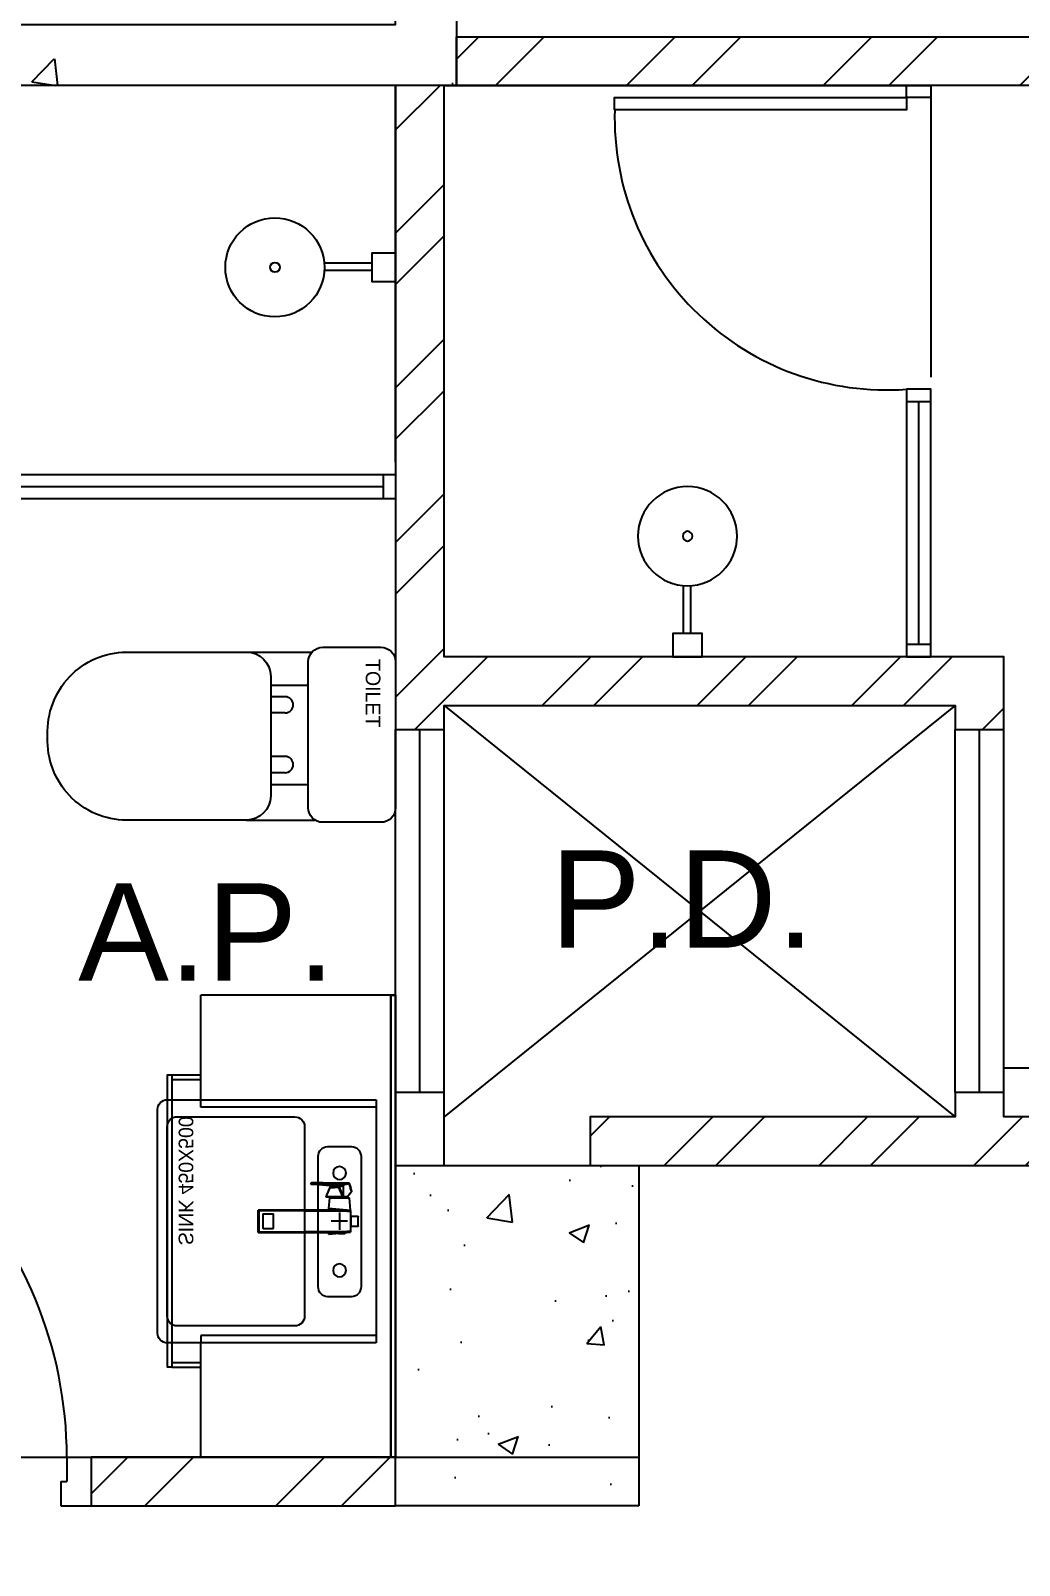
# Model space of a CAD drawing. Header units: millimetres. Extents: x 1500 to 71987, y 7230 to 49618.
# Drawn here: x 13950 to 15982, y 28478 to 31634 of the extents above; entities that cross this region are included whole.
import ezdxf
from ezdxf.enums import TextEntityAlignment as Align

# ---------------------------------------------------------------- set-up
doc = ezdxf.new("R2010")
doc.units = ezdxf.units.MM
doc.header["$MEASUREMENT"] = 0
doc.linetypes.add('CENTERX2', pattern=[101.60000000000001, 63.5, -12.7, 12.7, -12.7])
doc.layers.get('0').update_dxf_attribs({"color": 8})
doc.layers.get('Defpoints').update_dxf_attribs({"color": 8})
doc.layers.add('00-NONPLOT', color=8, linetype='Continuous', plot=False)
doc.layers.add('LP-Nonplot', color=8, linetype='Continuous', plot=False)
for name, color, linetype in [('Default', 8, 'Continuous'), ('Door', 8, 'Continuous'), ('GBP A.P.', 8, 'Continuous'), ('GBP Dim', 8, 'Continuous'), ('grid', 8, 'CENTERX2'), ('hatch', 8, 'Continuous'), ('LP-Sanitary', 8, 'Continuous'), ('LP-Sanitary2', 8, 'Continuous'), ('LP-WC', 8, 'Continuous'), ('PD', 8, 'Continuous'), ('PD DOOR', 8, 'Continuous'), ('TEXT', 8, 'Continuous'), ('TEXT Ref', 8, 'Continuous'), ('WALL-NEW', 8, 'Continuous'), ('WALL-STRUCTURE', 8, 'Continuous'), ('zzz-room mix', 8, 'Continuous')]:
    doc.layers.add(name, color=color, linetype=linetype)
doc.layers.add('LP-Furn built-in', color=8, linetype='Continuous', lineweight=0)
doc.styles.add('BH', font='arial.ttf')
doc.dimstyles.new('200 GBP', dxfattribs={"dimscale": 1.5, "dimtxt": 150, "dimasz": 50, "dimexe": 100, "dimexo": 50, "dimgap": 50, "dimtad": 1, "dimdec": 0, "dimzin": 0, "dimdsep": 46, "dimtxsty": 'BH', "dimblk": 'ARCHTICK', "dimcen": 0.09, "dimdle": 100, "dimclrd": 9, "dimclre": 9, "dimclrt": 1, "dimadec": 0, "dimazin": 0, "dimtfac": 1, "dimtdec": 0, "dimtix": 1, "dimtmove": 2, "dimatfit": 3, "dimldrblk": 'ARCHTICK', "dimfxl": 300, "dimfxlon": 1, "dimtolj": 1, "dimtzin": 0, "dimarcsym": 0})

# ---------------------------------------------------------------- blocks, each defined once
blk = doc.blocks.new('SEANNOT_GROUP2')
at = {"layer": 'Default'}
blk.add_line((81.54178444306925, 351.0606974152037), (81.54178444306925, 317.8798815380778), dxfattribs=at)
blk = doc.blocks.new('SEANNOT_GROUP3')
at = {"layer": 'Default'}
blk.add_line((99.78267301609527, 335.1652163109532), (63.7931241364094, 335.1652163109532), dxfattribs=at)
blk = doc.blocks.new('ghtfdgd')
at = {"layer": 'LP-Sanitary'}
for p, q in [((79214.193685015, -115039.6421200972), (79218.15103902515, -114994.6421237406)), ((79215.65103901578, -115019.142123741), (79215.65103901578, -115005.642123741)), ((79215.65103901578, -115005.642123741), (79217.18368574431, -115005.642123741)), ((79220.23356062759, -114994.642123741), (79217.06971379349, -115027.9272680568)), ((79220.23356062759, -114994.642123741), (79218.15103902515, -114994.6421237406)), ((79218.94005666478, -115183.423242842), (79220.23356062759, -114994.642123741)), ((79261.06851741215, -114994.642123827), (79220.23356062759, -114994.642123741)), ((79230.65103901578, -114993.642123741), (79230.65103901578, -114979.6423411989)), ((79231.15103901578, -114979.1423411989), (79250.15103901578, -114979.1423411989)), ((79250.15103901578, -114994.142123741), (79231.15103901578, -114994.142123741)), ((79238.92603901579, -114994.142123741), (79238.92603901579, -114994.6421237804)), ((79242.37603901578, -114994.6421237876), (79242.37603901578, -114994.142123741)), ((79250.65103901578, -114979.6423411989), (79250.65103901578, -114993.642123741)), ((79263.15104015438, -114994.6421237406), (79261.06851741215, -114994.642123827)), ((79261.06851741215, -114994.642123827), (79262.36202136679, -115183.423242842)), ((79264.23236423807, -115027.9272680567), (79261.06851741215, -114994.642123827)), ((79263.15104015438, -114994.6421237406), (79288.65113014657, -114996.5561320602)), ((79263.15104015438, -114994.6421237406), (79267.10839351644, -115039.6421231757)), ((79288.65113014657, -115037.7283909276), (79288.65113014657, -114996.5561320602)), ((79290.73463987475, -115009.4185693344), (79290.73463987475, -115000.873548692)), ((79317.33919941739, -115002.8575545233), (79318.88788201878, -114997.4571026274)), ((79319.38944805098, -115044.7196740271), (79317.33919941739, -115002.8575545233)), ((79318.6525222186, -114997.3513810038), (79318.88788201878, -114997.4571026274)), ((79319.34920235813, -114997.622419831), (79318.85300240766, -114997.3527441413)), ((79318.88788201878, -114997.4571026274), (79319.38408196923, -114997.7267783171)), ((79319.38408196923, -114997.7267783171), (79319.38944805098, -115044.7196740271)), ((79319.77255581004, -115045.3181920911), (79319.76718972829, -114998.3252963811)), ((79217.06971379349, -115027.9272680568), (79214.193685015, -115039.6421200972)), ((79217.4589182875, -115184.3981975893), (79217.06971379349, -115027.9272680568)), ((79264.23236423807, -115027.9272680567), (79263.84315974406, -115184.3981975893)), ((79264.23236423807, -115027.9272680567), (79267.10839351644, -115039.6421231757)), ((79288.65113014657, -115037.7283909276), (79267.10839351644, -115039.6421231757)), ((79290.73463987475, -115009.6300497244), (79290.73463987475, -115009.4185693344)), ((79290.73463987475, -115010.3113066307), (79290.73463987475, -115009.6300497244)), ((79290.73463987475, -115044.3655515144), (79290.73463987475, -115010.3113066307)), ((79290.93463987474, -115010.4113066307), (79310.37814908539, -115018.6144841271)), ((79290.93463987474, -115010.4113066307), (79290.93463987474, -115044.4655515144)), ((79290.93463987474, -115044.4655515144), (79310.37814908539, -115036.262374018)), ((79291.01238357247, -115044.9010365036), (79310.68912387632, -115036.5994592773)), ((79291.01292908376, -115009.5335234684), (79291.01300760712, -115009.533539591)), ((79291.01300760712, -115009.533539591), (79291.04915423013, -115009.5409893262)), ((79310.69334633234, -115017.8288345316), (79291.04915423013, -115009.5409893262)), ((79310.37814908539, -115018.6144841271), (79310.51964030114, -115018.673994446)), ((79310.37814908539, -115036.262374018), (79310.51964030114, -115036.2028636991)), ((79310.51964030114, -115018.673994446), (79310.51963916507, -115027.4384290725)), ((79310.51964030114, -115036.2028636991), (79310.51963916507, -115027.4384290725)), ((79310.69334633234, -115017.8288345316), (79314.80178345478, -115009.2486814547)), ((79313.51518526844, -115028.8567229795), (79313.51518631539, -115020.7797789467)), ((79313.51518631539, -115020.7797789467), (79317.26093649276, -115050.8801118035)), ((79313.51518526844, -115028.8567229795), (79313.51518631539, -115036.9336670122)), ((79313.51518631539, -115036.9336670122), (79317.26093649276, -115075.4975260243)), ((79313.51774589569, -115036.9892195478), (79317.26180421334, -115075.5356602495)), ((79315.23682740805, -115010.7201974647), (79313.56236604077, -115020.3619445732)), ((79313.58169487824, -115020.4879889133), (79313.56236604077, -115020.3619445732)), ((79317.31121245159, -115050.4578787985), (79313.58169487824, -115020.4879889133)), ((79315.23682740805, -115010.7201974647), (79317.30924297769, -115050.414501918)), ((79318.02749045448, -115050.2091655212), (79315.95507489001, -115010.5148610709)), ((79217.09885322138, -115039.6421208864), (79214.193685015, -115039.6421200972)), ((79267.10839351644, -115039.6421231757), (79264.20322480433, -115039.6421232398)), ((79290.73463987475, -115044.7167651887), (79290.73463987475, -115044.3655515144)), ((79317.2691772243, -115051.4090129525), (79317.26917567723, -115063.2643507235)), ((79317.2691772243, -115075.1196886844), (79317.26917567723, -115063.2643507235)), ((79317.30924297769, -115050.414501918), (79317.31121245159, -115050.4578787985)), ((79317.7075002332, -115051.6435318548), (79318.87579064933, -115052.3304774888)), ((79317.70749868941, -115063.4988695792), (79317.7075002365, -115051.6435318567)), ((79317.70749868941, -115063.4988695792), (79317.7075002365, -115075.3542074916)), ((79319.39016638008, -115051.0104083156), (79318.02749045448, -115050.2091655212)), ((79318.87579065173, -115074.8107098838), (79318.87579065173, -115052.3304774902)), ((79319.38944805098, -115044.7196740271), (79319.39016638008, -115051.0104083156)), ((79319.77327414403, -115051.6089263825), (79319.77255581004, -115045.3181920911)), ((79319.77328612524, -115051.933437044), (79319.77327414403, -115051.6089263825)), ((79319.77328612524, -115051.933437044), (79319.77328612524, -115074.4136694375)), ((79317.7075002332, -115075.3542074932), (79318.87579064933, -115074.8107098849)), ((79317.96545051715, -115075.950339027), (79319.34439111562, -115075.3084300613)), ((79319.77328612524, -115074.4136694375), (79319.77328391252, -115074.596614725)), ((79224.95467205225, -115154.7607541765), (79224.95467205225, -115173.1229166689)), ((79255.34740597932, -115153.7682080248), (79225.95467205225, -115153.7682080248)), ((79255.34740597932, -115154.0119467116), (79225.95467205225, -115154.0119467116)), ((79256.34740597932, -115173.1229166689), (79256.34740597932, -115154.7607541765)), ((79218.94005666478, -115183.423242842), (79217.4589182875, -115184.3981975893)), ((79217.4589182875, -115184.3981975893), (79263.84315974406, -115184.3981975893)), ((79262.36202136679, -115183.423242842), (79218.94005666478, -115183.423242842)), ((79225.95467205225, -115174.1154628206), (79255.34740597932, -115174.1154628206)), ((79262.36202136679, -115183.423242842), (79263.84315974406, -115184.3981975893))]:
    blk.add_line(p, q, dxfattribs=at)
for centre, radius, start, end in [((79231.15103901578, -114979.6423411989), 0.5000000000000004, 90, 180), ((79231.15103901578, -114993.642123741), 0.5000000000000004, 180, 270), ((79250.15103901578, -114979.6423411989), 0.5000000000000004, 0, 90), ((79250.15103901578, -114993.642123741), 0.5000000000000004, 270, 0), ((79280.25113014656, -115017.142123741), 20, 56.80239691588891, 65.16541251034107), ((79290.93463987474, -115000.873548692), 0.1999999999984023, 127.8526459698066, 180), ((79510.96082000424, -115282.6773935765), 357.7214664033322, 125.8498055221996, 127.982509417478), ((79530.30408438575, -115308.3035519581), 389.7299584985878, 125.9263847989424, 127.8836346373876), ((79301.65946248811, -114992.921768392), 0.2799366773563126, 69.68637945656434, 135.2010578664316), ((84763.20038028521, -116562.163896074), 5664.701251441526, 164.0220629991037, 164.0885379673003), ((79318.46325454571, -114997.930333822), 0.688636661978584, 55.95420843373831, 80.1324771904452), ((79318.96718972952, -114998.3253183667), 0.7999999999903177, 0.006542560013171302, 61.47672062633411), ((79240.65103901578, -115019.142123741), 25, 180, 185.7425109666929), ((79280.25113014656, -115017.142123741), 20, 294.8345874896589, 301.6127539738587), ((79233.95307551426, -109870.0423799554), 5139.523440641342, 270.6357726577041, 270.8996915365651), ((79288.34927456004, -115009.6822257196), 2.667802050610006, 3.195300559420506, 9.336686662927809), ((79227.17748157929, -108854.193311793), 6155.679054489484, 270.5945149042013, 270.8156163108907), ((79319.67938617631, -114996.5297639529), 23.11707852635437, 247.1252056958115, 247.4994867460814), ((79339.30428571897, -115104.4121098261), 73.60316238547188, 112.7571448539785, 112.8748082908355), ((79312.29013517266, -115020.9105814528), 1.232014447118058, 6.094557568660132, 11.5159201966307), ((79308.69133205124, -115037.3764919817), 4.844137066122439, 5.244994606414231, 7.192765616101454), ((79310.7036112608, -115037.2724086489), 2.827708143605198, 5.645446337584366, 8.814712396382161), ((79314.6882830007, -115011.4583008995), 2.52633499528034, 77.49722539136837, 90.78809342330676), ((79314.00060357903, -115009.4310213274), 0.8216672212491771, 12.82150586597278, 37.37855246616692), ((79315.1329653533, -115009.4901622374), 0.5086656808662987, 38.00960479247208, 78.4052180339634), ((79313.77995071863, -115010.4645231064), 2.1757065683476, 358.6742650275824, 36.28519798255076), ((79290.93463403075, -115044.71666825), 0.1999941619605171, 180.0139683998329, 293.0470374315584), ((79305.33412206976, -115051.33045653), 11.93531368056225, 359.6228851557797, 2.162404727180877), ((79317.77567977972, -115050.6872047614), 0.5403055904519335, 62.22165223023018, 149.687256754762), ((79315.66059105864, -115050.0078599883), 2.381004423057584, 342.3129439924467, 353.9720374176707), ((79317.29095919128, -115050.2477461645), 0.7375410278131029, 359.2113039088562, 2.998500830619521), ((79319.08584728482, -115051.6270726172), 0.6876663235870799, 1.512104530057083, 63.73401480045025), ((79313.15351643087, -115075.2189335787), 4.116857213414733, 356.1197635708904, 1.381360632933489), ((79317.75741434819, -115075.4974675828), 0.494068517857147, 177.6992203501879, 295.8530704073817), ((79318.64507411732, -115075.3363832525), 0.9377432990093398, 181.0891203512444, 220.2204644639116), ((79318.98702458292, -115074.6032308558), 0.7862888517854891, 294.1962503439514, 0.4916866638064372)]:
    blk.add_arc(centre, radius, start, end, dxfattribs=at)
for centre, major_axis, ratio, start_param, end_param in [((79290.93463987474, -115000.873548692), (0.199999999999971, -2.42861286636753e-13), 0.8702331709407993, 1.30804192849286, 3.141592653589882), ((79290.93463987474, -115000.873548692), (0.122726565040171, -0.1579183024016904), 0.834595200179191, 3.141592653589793, 3.165459366167797), ((79290.93463987474, -115000.873548692), (0.122726565040171, -0.1579183024016904), 0.834595200179191, 2.099204649833844, 3.141592653589793), ((79301.57454790593, -114992.8794962624), (0.1172802299628309, -0.1620041593906087), 0.8448508450642298, 2.109560635806095, 3.167673544775333), ((79316.81808411772, -115003.6057295854), (0.9613725377856931, -0.275250510609634), 0.9029081461764695, 1.271288091418007, 1.565183794286344), ((79318.4233280021, -114998.0365519914), (-0.2107053962882022, -0.7717533517744014), 0.117483623282944, 2.694436450211328, 3.141053834439976), ((79318.47098977905, -114998.0556426771), (-0.3820126286177699, -0.7028985357621191), 0.2379121243365277, 2.705016541884931, 3.14394000300582), ((79318.96718972952, -114998.3253183667), (-0.382012628617756, -0.702898535762119), 0.2379121243365336, 2.705016541884797, 3.141091239135104), ((79318.9671897295, -114998.3253183667), (-0.7999999947843756, -9.135136921911702e-05), 0.8765943765702944, 3.141493739596445, 4.164131694106352), ((79290.93463987474, -115009.4185693344), (0.2000000000000126, -2.518818487118324e-12), 0.8702512458860974, 1.333095230453465, 3.141592653600346), ((79290.93463987474, -115010.3113066307), (0.2000000000000057, 0), 0.4999999999999828, 3.141592653589793, 4.712388980384832), ((79290.93463987474, -115010.0113066307), (0.07709713734102563, 0.8356496167673333), 0.04975015844529223, 4.217845924117972, 5.325586074734659), ((79310.37814908539, -115018.2144841271), (-0.3109747909243178, -0.7370852592540292), 0.2189797534537079, 1.092037070479117, 2.210932593085589), ((79310.37814908539, -115035.862374018), (-0.3109747909243177, 0.7370852592540368), 0.2189797534537301, 2.049555583110688, 3.141592653589793), ((79310.51964030114, -115018.273994446), (-0.3086515784262445, -0.7380611107049193), 0.2174214236952225, 1.091349780528813, 2.21075506870043), ((79310.51964030114, -115035.8028636991), (-0.3086515784262445, 0.7380611107049226), 0.21742142369524, 2.050242873060994, 3.16964816123563), ((79310.37814908539, -115035.862374018), (-0.3109747909243177, 0.7370852592540368), 0.2189797534537301, 3.141592653589793, 3.16845110571869), ((79314.29466977215, -115020.6319463928), (-0.7823577635452243, -0.1670818057727618), 0.9216271494051179, 5.682069151065432, 6.099642986971812), ((79314.29466977215, -115036.7372332374), (0.7929940041495193, 0.1056433120616776), 0.7894861183416492, 3.026003969758472, 3.133916350925215), ((79314.31399860962, -115020.7579907329), (-0.7938766878278631, -0.09879172294850226), 0.8980045639993064, 5.760927643910378, 6.175763883000463), ((79314.31399860962, -115036.9118786431), (0.7962527139426939, 0.07734090469396772), 0.8271249289359165, 3.057558804555812, 3.141592653589793), ((79315.0842077635, -115009.6327142016), (0.1733381326649574, 0.7081910954503294), 0.01816592668503436, 0.4441339644912918, 0.9180540469662799), ((79315.69451724013, -115010.888948601), (-0.4993199347175237, -0.02606919253649465), 0.8686187580043007, 4.118708927541741, 5.824279678239385), ((79315.26125008328, -115009.5681666962), (0.412437328064258, 0.3214479407480445), 0.5490647906565133, 0.5136372623670382, 1.195391374199487), ((79290.93463987474, -115044.3655515144), (0.1999999999999988, 0), 0.5000000000000001, 3.141592653589793, 4.71238898038469), ((79290.93463987474, -115044.0655515144), (-0.0770971373410187, 0.8356496167673324), 0.04975015844528834, 2.065339383061462, 3.173079533684348), ((79317.76019417666, -115050.8664941699), (-0.4995858021059064, -0.02034763706708354), 0.2736676933791586, 4.356492457410016, 6.234120188674058), ((79317.76843336111, -115063.2507330413), (-0.4999999999999588, 1.387778780781446e-14), 0.5000000000000148, 0.05449770107519689, 1.448623279155594), ((79317.76890228371, -115050.6266299357), (-0.4997530688616441, -0.01571210244953603), 0.8576774106751528, 4.139604783982545, 5.842177296526794), ((79318.97255581124, -115045.3182140767), (-0.7999999947842923, -9.135136909768637e-05), 0.8765943765703126, 3.141493739929802, 4.164131694106464), ((79317.76019417666, -115075.4839082936), (-0.493663256696808, 0.0793510490637514), 0.9691081046541775, 0.1924511098336275, 2.070078841097075), ((79225.95467205225, -115154.7607541765), (-1.000000000000018, 2.775557561562891e-14), 0.992546151641291, 4.712388980384717, 6.283185307179586), ((79225.95467205225, -115154.9022323422), (1.000000000000003, 0), 0.8902856305382499, 1.570796326794897, 3.141592653589793), ((79255.34740597932, -115154.7607541765), (-1.000000000000065, 8.326672684688674e-14), 0.992546151641348, 3.141592653589793, 4.712388980384772), ((79255.34740597932, -115154.9022323422), (1.000000000000001, 0), 0.8902856305382496, 0, 1.570796326794897), ((79225.95467205225, -115173.1229166689), (0.9999999999998344, -5.551115123125783e-14), 0.9925461516413169, 3.141592653589793, 4.712388980384745), ((79255.34740597932, -115173.1229166689), (1.000000000000001, 2.775557561562891e-14), 0.9925461516413188, 4.712388980384662, 6.283185307179586)]:
    blk.add_ellipse(centre, major_axis=major_axis, ratio=ratio, start_param=start_param, end_param=end_param, dxfattribs=at)
for points, knots in [([(79290.98658815399, -115000.7054756497), (79290.98655328232, -115000.7711528261), (79290.98651835773, -115000.8368299531), (79290.98648338004, -115000.9025070306), (79290.98634346927, -115001.1652153403), (79290.98620270855, -115001.4279228569), (79290.98606108324, -115001.6906295729), (79290.98549458204, -115002.7414564366), (79290.9849142541, -115003.7922704907), (79290.98431911191, -115004.84307125), (79290.98348722346, -115006.3118782748), (79290.982626406, -115007.7806593242), (79290.9817336723, -115009.249413054)], [0, 0, 0, 0, 0.02306019627022933, 0.02306019627022933, 0.02306019627022933, 0.115300981351742, 0.115300981351742, 0.115300981351742, 0.4842641217100031, 0.4842641217100031, 0.4842641217100031, 1, 1, 1, 1]), ([(79301.63185516137, -114992.7113275088), (79301.92508670075, -114992.7913834687), (79302.21831929029, -114992.8714347198), (79302.51155295697, -114992.9514811315), (79305.0256566527, -114993.6377767463), (79307.53983906796, -114994.3237193044), (79310.05412042193, -114995.0092094726), (79312.92011216794, -114995.7905894724), (79315.78623205464, -114996.5713850755), (79318.6525222186, -114997.3513810038)], [0, 0, 0, 0, 0.05168819276634309, 0.05168819276634309, 0.05168819276634309, 0.494848350652258, 0.494848350652258, 0.494848350652258, 1, 1, 1, 1]), ([(79317.07200183795, -115002.7392570056), (79316.99130125418, -115003.0142097467), (79316.9105905242, -115003.2891702128), (79316.82986896281, -115003.5641388109), (79316.50698271589, -115004.6640132076), (79316.18392371193, -115005.7640167617), (79315.86064382922, -115006.8641826639), (79315.65225977021, -115007.5733422761), (79315.44378379545, -115008.2825695629), (79315.23520141159, -115008.9918766132)], [0, 0, 0, 0, 0.1319544375173757, 0.1319544375173757, 0.1319544375173757, 0.659772192049657, 0.659772192049657, 0.659772192049657, 1, 1, 1, 1]), ([(79318.6525222186, -114997.3513810038), (79318.6023321858, -114997.5225526856), (79318.55213973095, -114997.693726642), (79318.5019447249, -114997.8649029229), (79318.17953477112, -114998.9643935133), (79317.85702000027, -115000.063979464), (79317.5343631616, -115001.1636776557), (79317.38027670776, -115001.6888442548), (79317.22615777461, -115002.2140365502), (79317.07200183795, -115002.7392570056)], [0, 0, 0, 0, 0.09532383377761298, 0.09532383377761298, 0.09532383377761298, 0.7076029293839733, 0.7076029293839733, 0.7076029293839733, 1, 1, 1, 1]), ([(79291.01292908376, -115009.5335234684), (79290.95185526034, -115009.5198964173), (79290.87957089275, -115009.5234142535), (79290.76926319866, -115009.5616256758), (79290.73463987473, -115009.5957094758), (79290.73463987475, -115009.6300497244)], [0, 0, 0, 0, 0.5, 0.5, 1, 1, 1, 1]), ([(79310.51964030114, -115018.673994446), (79310.87226548068, -115018.8214603422), (79311.21083671841, -115019.0025869982), (79311.87315032395, -115019.4299556749), (79312.19638456199, -115019.6734718411), (79312.77994551568, -115020.1050340348), (79313.0434972729, -115020.2867615336), (79313.38415608609, -115020.5006829976), (79313.46522560426, -115020.5207792252), (79313.49734827015, -115020.6646218318)], [0, 0, 0, 0, 0.25, 0.25, 0.5, 0.5, 0.75, 0.75, 1, 1, 1, 1]), ([(79310.51964030114, -115036.2028636991), (79310.87226482046, -115036.0553969869), (79311.21083671841, -115035.8849283907), (79311.87315032395, -115035.6289613292), (79312.19638456199, -115035.5411527456), (79312.77994551568, -115035.5750617669), (79313.0434972729, -115035.7156855921), (79313.38415608609, -115036.1876570209), (79313.46522560426, -115036.5222766706), (79313.49734827015, -115036.7699674405)], [0, 0, 0, 0, 0.25, 0.25, 0.5, 0.5, 0.75, 0.75, 1, 1, 1, 1]), ([(79310.82886726595, -115036.5409876243), (79311.02997698191, -115036.4583879795), (79311.32964149927, -115036.3373156446), (79311.78683730401, -115036.1824172529), (79312.15674453022, -115036.0861073839), (79312.48515194778, -115036.0306053228), (79312.75877981786, -115036.0182568759), (79312.97517782966, -115036.047844407), (79313.09770012183, -115036.0947767376), (79313.23638052573, -115036.1908188258), (79313.36027936949, -115036.3382564942), (79313.45103202634, -115036.5690871704), (79313.48943220038, -115036.7195331446), (79313.49978112135, -115036.7955223835)], [0, 0, 0, 0, 0.1248120468962677, 0.2213171363871717, 0.3092796216221237, 0.3899271061015006, 0.4711589386072267, 0.545155939890861, 0.6166528611439763, 0.6889172236033407, 0.7974178727672625, 0.8896188129350103, 0.9816515012390395, 0.9816515012390395, 0.9816515012390395, 0.9816515012390395]), ([(79313.56236604077, -115020.3619445732), (79313.52913958588, -115020.2063617259), (79313.49484750298, -115020.0294521353), (79313.33951900741, -115019.5639554678), (79313.19265716439, -115019.2967588889), (79312.65702231038, -115018.8105284413), (79312.30120225741, -115018.5805107071), (79311.57368972157, -115018.1909393364), (79311.20185213482, -115018.0398060329), (79310.83267190101, -115017.8870804071)], [0, 0, 0, 0, 0.25, 0.25, 0.5, 0.5, 0.75, 0.75, 1, 1, 1, 1]), ([(79314.80178345478, -115009.2486814547), (79314.83693262369, -115009.2481768538), (79314.86436454928, -115009.2391744044), (79314.92150565193, -115009.226278944), (79314.95161056193, -115009.2192922079), (79315.04859321489, -115009.2002439039), (79315.11534028476, -115009.1877667924), (79315.17926747461, -115009.2000806389)], [0, 0, 0, 0, 0.2499999999999998, 0.2499999999999998, 0.4999999999999997, 0.4999999999999997, 1, 1, 1, 1]), ([(79315.17926747461, -115009.2000806389), (79315.19277175989, -115009.2026799065), (79315.20634504805, -115009.20685433), (79315.23167457287, -115009.2157363232), (79315.24431056123, -115009.221227564), (79315.24826549993, -115009.2396237045)], [0, 0, 0, 0, 0.5000000000000039, 0.5000000000000039, 1, 1, 1, 1]), ([(79315.24826549993, -115009.2396237045), (79315.26509125716, -115009.3179340896), (79315.26890409441, -115009.3962356113), (79315.27159441852, -115009.5476837351), (79315.26980215986, -115009.6196662139), (79315.26574981035, -115009.7510164962), (79315.26339218597, -115009.8088436154), (79315.25831832166, -115009.9297832728), (79315.25551991451, -115009.9930722289), (79315.24757919593, -115010.1763832008), (79315.24249854963, -115010.2954394167), (79315.23477179019, -115010.5212739607), (79315.2319575978, -115010.6269235063), (79315.23682740805, -115010.7201974647)], [0, 0, 0, 0, 0.1249999999999999, 0.1249999999999999, 0.2499999999999999, 0.2499999999999999, 0.3750000000000001, 0.3750000000000001, 0.500000000000001, 0.500000000000001, 0.7499999999999994, 0.7499999999999994, 1, 1, 1, 1]), ([(79317.31121245159, -115050.4578787985), (79317.30940807692, -115050.482652234), (79317.30621766915, -115050.5096725285), (79317.29541741614, -115050.5742996909), (79317.28825853088, -115050.6100870263), (79317.26843048664, -115050.7234019635), (79317.25928578655, -115050.8020717126), (79317.26093649276, -115050.8801118035)], [0, 0, 0, 0, 0.2500000000000029, 0.2500000000000029, 0.5000000000000059, 0.5000000000000059, 1, 1, 1, 1]), ([(79317.2691772243, -115051.4090129525), (79317.27550547732, -115051.4670152801), (79317.3237993746, -115051.5236492921), (79317.48244615391, -115051.6085311437), (79317.59218907171, -115051.6364526299), (79317.70750023155, -115051.6435318538)], [0, 0, 0, 0, 0.5, 0.5, 1, 1, 1, 1]), ([(79317.70750023155, -115051.6435318538), (79317.70750027052, -115051.5720455439), (79317.71852989089, -115051.5010557884), (79317.7537065101, -115051.3545557631), (79317.7772557739, -115051.2792832556), (79317.82451133204, -115051.1244978685), (79317.84852518183, -115051.043806254), (79317.89150809757, -115050.8861057658), (79317.91128249063, -115050.8072171324), (79317.92904574229, -115050.7312515909)], [0, 0, 0, 0, 0.25, 0.25, 0.5, 0.5, 0.75, 0.75, 1, 1, 1, 1]), ([(79319.39016638008, -115051.0104083156), (79319.39016638606, -115051.010417943), (79319.39016638695, -115051.0104275676), (79319.39016638763, -115051.010437192), (79319.39016706603, -115051.0200389568), (79319.38996435776, -115051.0295350975), (79319.38955787974, -115051.0391076466), (79319.38789970797, -115051.0781575586), (79319.38275903356, -115051.1194323647), (79319.37107594633, -115051.1671600879), (79319.35934364863, -115051.2150888457), (79319.34073263488, -115051.2698666556), (79319.31715158146, -115051.3300390896), (79319.29026319548, -115051.3986509366), (79319.25675887094, -115051.4759401658), (79319.21970460349, -115051.5558318398), (79319.17822143635, -115051.645272541), (79319.13023556104, -115051.74044838), (79319.07984542624, -115051.8317696247), (79319.03357739701, -115051.9156204426), (79318.98338053912, -115051.9982673797), (79318.94385031193, -115052.0786325866), (79318.91316664127, -115052.141012687), (79318.8892768045, -115052.2041875747), (79318.88021476704, -115052.2679215272), (79318.87727043548, -115052.28862922), (79318.87579306765, -115052.3095006227), (79318.87579065473, -115052.3304255289), (79318.87579065273, -115052.3304428493), (79318.87579065173, -115052.3304601698), (79318.87579064813, -115052.3304774881)], [0, 0, 0, 0, 3.449653488591503e-05, 3.449653488591503e-05, 3.449653488591503e-05, 0.03444998806156267, 0.03444998806156267, 0.03444998806156267, 0.1752511656689851, 0.1752511656689851, 0.1752511656689851, 0.3171960726672192, 0.3171960726672192, 0.3171960726672192, 0.4796217232607736, 0.4796217232607736, 0.4796217232607736, 0.6620736847832243, 0.6620736847832243, 0.6620736847832243, 0.8291319854485136, 0.8291319854485136, 0.8291319854485136, 0.958485645609174, 0.958485645609174, 0.958485645609174, 0.9999655034652566, 0.9999655034652566, 0.9999655034652566, 1, 1, 1, 1]), ([(79319.77328612524, -115051.933437044), (79319.77329232894, -115051.9898711885), (79319.74906219754, -115052.0462760698), (79319.65635641356, -115052.1491870027), (79319.58792992661, -115052.1956384765), (79319.41886733554, -115052.2704295909), (79319.31832089214, -115052.2987295667), (79319.10273887737, -115052.3322011881), (79318.98781763784, -115052.3373550824), (79318.87579064813, -115052.3304774881)], [0, 0, 0, 0, 0.25, 0.25, 0.5, 0.5, 0.75, 0.75, 1, 1, 1, 1]), ([(79317.2691772243, -115075.1196886844), (79317.27550547732, -115075.177691008), (79317.3237993746, -115075.2343250079), (79317.48244615391, -115075.3192068243), (79317.59218907171, -115075.3471282877), (79317.70750023155, -115075.3542074939)], [0, 0, 0, 0, 0.5, 0.5, 1, 1, 1, 1]), ([(79319.77328612524, -115074.4136694375), (79319.77329232894, -115074.470103582), (79319.74906219754, -115074.5265084633), (79319.65635641356, -115074.6294193963), (79319.58792992661, -115074.6758708701), (79319.41886733554, -115074.7506619844), (79319.31832089214, -115074.7789619602), (79319.10273887737, -115074.8124335817), (79318.98781763784, -115074.8175874759), (79318.87579064813, -115074.8107098854)], [0, 0, 0, 0, 0.25, 0.25, 0.5, 0.5, 0.75, 0.75, 1, 1, 1, 1]), ([(79319.31086557134, -115075.324050918), (79319.28511598104, -115075.3359760883), (79319.25392406719, -115075.3356495975), (79319.21970460349, -115075.3231629266), (79319.17822143635, -115075.3080257327), (79319.13023556104, -115075.2747900312), (79319.07984542624, -115075.2265836793), (79319.03357739701, -115075.1823207912), (79318.98338053912, -115075.1240058022), (79318.94385031193, -115075.0543558024), (79318.91316664127, -115075.0002929293), (79318.8892768045, -115074.9376833504), (79318.88021476704, -115074.873572979), (79318.87727043548, -115074.8527429845), (79318.87579306765, -115074.8316870478), (79318.87579065473, -115074.8107618455), (79318.87579065273, -115074.8107445248), (79318.87579065273, -115074.8107272043), (79318.87579064813, -115074.8107098854)], [0.3296223024942145, 0.3296223024942145, 0.3296223024942145, 0.3296223024942145, 0.4796217232607772, 0.4796217232607772, 0.4796217232607772, 0.6620736847832289, 0.6620736847832289, 0.6620736847832289, 0.8291319854485225, 0.8291319854485225, 0.8291319854485225, 0.958485645609184, 0.958485645609184, 0.958485645609184, 0.9999655034652679, 0.9999655034652679, 0.9999655034652679, 1, 1, 1, 1])]:
    blk.add_open_spline(points, degree=3, knots=knots, dxfattribs=at)
for points, degree in [([(79301.75938886352, -114992.6520297006), (79301.72317512239, -114992.6422054193), (79301.67971668436, -114992.6616910016), (79301.63185516137, -114992.7113275088)], 3), ([(79318.63407596863, -114997.2646758252), (79316.34085128464, -114996.6393458654), (79310.71600918502, -114995.1017387454), (79301.75954966979, -114992.6518544654)], 3), ([(79313.51518526844, -115028.8567229795), (79313.4696086856, -115028.4389855667), (79313.42403210275, -115028.021248154), (79312.32527204696, -115027.4384289896), (79311.422455606, -115027.438429031), (79310.51963916507, -115027.4384290725)], 5), ([(79317.92904574229, -115075.9419126581), (79317.94383861123, -115075.9523078851), (79317.95967578261, -115075.9534310806), (79317.97401214966, -115075.946233523)], 3)]:
    blk.add_open_spline(points, degree=degree, dxfattribs=at)
at = {"layer": 'LP-Nonplot'}
for name in ['SEANNOT_GROUP2', 'SEANNOT_GROUP3']:
    blk.add_blockref(name, (79159.10925457272, -115352.3074778048), dxfattribs=at)
blk = doc.blocks.new('SINK')
at = {"layer": '00-NONPLOT'}
for p, q in [((-75421.7548677524, -44774.0426018599), (-75421.7548677524, -45134.0426018599)), ((-74951.75486771451, -44774.0426018599), (-74951.75486771451, -45134.0426018599)), ((-75421.7548677524, -45134.0426018599), (-75436.75486773723, -45134.04260186053)), ((-74951.75486771451, -45134.0426018599), (-74936.75486772969, -45134.04260186053))]:
    blk.add_line(p, q, dxfattribs=at)
blk.add_lwpolyline([(-75321.09802747745, -44804.31441039815), (-75053.77431668219, -44804.31441039815, -0.414213562373095), (-75033.77431668219, -44824.31441039815), (-75033.77431668219, -44873.77079327947, -0.414213562373095), (-75053.77431668219, -44893.77079327947), (-75321.09802747745, -44893.77079327947, -0.414213562373095), (-75341.09802747745, -44873.77079327947), (-75341.09802747745, -44824.31441039815, -0.414213562373095)], format="xyb", close=True, dxfattribs=at)
for centre in [(-75287.58431109827, -44849.04260184672), (-75087.41236010852, -44849.04260184672)]:
    blk.add_circle(centre, 13.40787498528849, dxfattribs=at)
at = {"layer": 'LP-Sanitary'}
blk.add_line((-74936.75486775319, -44774.04260183354), (-75436.75486775319, -44774.0426018599), dxfattribs=at)
blk.add_lwpolyline([(-75436.7548677524, -44774.0426018599), (-75436.7548677343, -45203.24346335339, 0.4142135623761873), (-75416.75486773325, -45223.24346335255), (-74956.75486773325, -45223.24346332829, 0.414213562370003), (-74936.7548677343, -45203.24346332745), (-74936.7548677524, -44774.04260183354)], format="xyb", dxfattribs=at)
blk.add_lwpolyline([(-75401.84134014264, -44941.10475663013), (-75401.76146301259, -45183.25006080546, 0.4141169482105356), (-75381.76146409962, -45203.24346335143), (-74991.76146627593, -45203.24346332941, 0.4143101831364493), (-74971.76146736523, -45183.23686587538), (-74971.84134449527, -44941.09156170008, 0.4141169482105188), (-74991.84134340823, -44921.09815915411), (-75381.84134123192, -44921.0981591761, 0.4143101831364666)], format="xyb", close=True, dxfattribs=at)
at = {"layer": 'LP-Furn built-in'}
blk.add_blockref('ghtfdgd', (-154427.405906769, 70168.09965964718), dxfattribs=at)
at = {"layer": '00-NONPLOT', "insert": (-75236.18723247098, -45149.85361520712), "char_height": 30, "width": 702.8866800189207, "attachment_point": 1, "rotation": 3.020124881510091e-09}
blk.add_mtext('SINK 450X500', dxfattribs=at)
blk = doc.blocks.new('pln_sink 1100x380')
at = {"ltscale": 1000}
for p, q in [((2.502952156646643e-08, 0), (400.0000000250438, -2.107844920828938e-08)), ((400.0000000250438, -2.107844920828938e-08), (400.0000000126456, -235.0440750499475)), ((459.914066506477, -184.8663586262629), (400.0000000152941, -184.8663586262629)), ((459.914066506477, -194.8663586262629), (400.0000000152941, -194.8663586262629)), ((399.9999999863066, -735.0440750499475), (399.9999999749562, -950.0000000210822)), ((459.914066506477, -776.6093775208357), (400.0000000152941, -776.6093775208357)), ((459.914066506477, -786.6093775208357), (400.0000000152941, -786.6093775208357)), ((-2.502929419279099e-08, -950), (399.9999999749562, -950.0000000210822))]:
    blk.add_line(p, q, dxfattribs=at)
for points in [[(10, -950), (10, 0), (0, 0), (0, -950), (10, -950)], [(10.00000002502952, 0), (10.00000002502929, -950), (2.502929419279099e-08, -950), (2.502952156646643e-08, 0), (10.00000002502952, 0)]]:
    blk.add_lwpolyline(points, dxfattribs=at)
at = {"ltscale": 200}
blk.add_lwpolyline([(459.914066506477, -184.8663586262629), (468.402770660512, -184.8663586262629), (468.402770660512, -786.6093775208357), (459.914066506477, -786.6093775208357)], close=True, dxfattribs=at)
at = {"layer": 'LP-Furn built-in', "extrusion": (0, 0, -1), "zscale": -1, "rotation": 270}
blk.add_blockref('SINK', (44734.04260184785, -75671.7989427916), dxfattribs=at)
blk = doc.blocks.new('pln_shower head')
at = {"ltscale": 100}
for points in [[(100.9737324763191, 9.143145474794437), (199.9737323826921, 9.138907051223214)], [(100.9730902906958, -5.85685451192694), (199.9730901985822, -5.861092934421322)]]:
    blk.add_lwpolyline(points, dxfattribs=at)
at = {"ltscale": 0.5}
blk.add_lwpolyline([(247.9746313988726, 30.13685204029025), (247.9720626600974, -29.86314790514734), (199.9720627025818, -29.8610929131537), (199.9746314433942, 30.13890703261131)], close=True, dxfattribs=at)
at = {"ltscale": 100}
blk.add_circle((0, 0), 101.8675610780978, dxfattribs=at)
at = {"layer": '00-NONPLOT'}
blk.add_circle((0, 0), 10, dxfattribs=at)
blk = doc.blocks.new('pln_toilet')
for p, q in [((-170.078908428899, -306.4911759781389), (-170.078908428899, -171.5994261991727)), ((175.4564372919267, -306.4911759781389), (175.4564372919267, -165.1826992969)), ((-78.22585137806891, -226.9177547183644), (-78.22585137806891, -256.4911759781389)), ((-44.95358008008043, -226.9177547183644), (-44.95358008008043, -256.4911759781389)), ((44.66707417751604, -226.9177547183644), (44.66707417751604, -256.4911759781389)), ((77.93934547550452, -226.9177547183644), (77.93934547550452, -256.4911759781389))]:
    blk.add_line(p, q)
for points in [[(179.9993839835224, -30), (179.9993839835224, -149.3101306058234, -0.414213562373095), (149.9993839835224, -179.3101306058234), (-149.9993839835224, -179.3101306058234, -0.414213562373095), (-179.9993839835224, -149.3101306058234), (-179.9993839835224, -30, -0.414213562373095), (-149.9993839835224, 0), (149.9993839835224, 0, -0.414213562373095)], [(175.4564372919267, -306.4911759781389), (175.4564372919267, -545.0546692772332, -0.4246948354867955), (13.9564372919267, -715.0546692772332), (-7.778908428896102, -715.0546692772332, -0.4236979161271467), (-170.078908428899, -545.0546692772332), (-170.078908428899, -306.4911759781389, -0.414213562373095), (-120.078908428899, -256.4911759781389), (125.4564372919267, -256.4911759781389, -0.414213562373095)]]:
    blk.add_lwpolyline(points, format="xyb", close=True)
for points in [[(-101.9099371097109, -256.4911759781389), (-101.9099371097109, -179.3101306058234)], [(102.8894769249309, -179.3101306058234), (102.8894769249309, -256.4911759781389)]]:
    blk.add_lwpolyline(points)
for centre in [(-61.58971572907467, -226.9177547183644), (61.30320982651028, -226.9177547183644)]:
    blk.add_arc(centre, 16.63613564899424, 0, 180)
at = {"layer": '00-NONPLOT', "insert": (-155.7822714568101, -31.20541743945796), "char_height": 30, "width": 702.8866800189207, "attachment_point": 1}
blk.add_mtext('TOILET', dxfattribs=at)
blk = doc.blocks.new('A$C65CE4B9A')
at = {"layer": 'grid', "ltscale": 200}
blk.add_line((-66500.00000190568, -6749.999995569146), (0, -6749.999999644231), dxfattribs=at)
blk = doc.blocks.new('_ArchTick')
at = {"color": 0, "const_width": 0.1}
blk.add_lwpolyline([(0.5, 0.5), (-0.5, -0.5)], dxfattribs=at)
blk = doc.blocks.new('*D92')
at = {"layer": 'Defpoints', "color": 0, "transparency": 16777216}
for p in [(17475.01786941665, 32229.45241253497), (14824.99061140679, 31537.98302743584), (17475.01786941665, 31512.98307486693)]:
    blk.add_point(p, dxfattribs=at)
at = {"layer": 'GBP Dim', "color": 9, "lineweight": -2, "transparency": 16777216}
for p, q in [((14824.99061140679, 31779.45241253497), (14824.99061140679, 32379.45241253497)), ((17475.01786941665, 31779.45241253497), (17475.01786941665, 32379.45241253497)), ((14674.99061140679, 32229.45241253497), (17625.01786941665, 32229.45241253497))]:
    blk.add_line(p, q, dxfattribs=at)
at = {"layer": 'GBP Dim', "color": 9, "lineweight": -2, "transparency": 16777216, "xscale": 75, "yscale": 75, "zscale": 75, "rotation": 180}
blk.add_blockref('_ArchTick', (14824.99061140679, 32229.45241253497), dxfattribs=at)
at = {"layer": 'GBP Dim', "color": 9, "lineweight": -2, "transparency": 16777216, "xscale": 75, "yscale": 75, "zscale": 75}
blk.add_blockref('_ArchTick', (17475.01786941665, 32229.45241253497), dxfattribs=at)
at = {"layer": 'GBP Dim', "transparency": 16777216, "insert": (16150.00424041172, 32419.33133477235), "char_height": 225, "attachment_point": 5, "style": 'BH'}
blk.add_mtext('\\A1;2650', dxfattribs=at)

msp = doc.modelspace()

# ---------------------------------------------------------------- hatches: boundary and pattern name
at = {"layer": 'hatch'}
h = msp.add_hatch(dxfattribs=at)
h.set_pattern_fill('AR-CONC', color=256, scale=60, style=0)
h.set_pattern_definition([(49.99999999999999, (0, 1.164153218269348e-10), (430.3561095604521, -37.65128098955707), [45, -495]), (355, (0, 1.164153218269348e-10), (-83.25080016780001, 451.3152802200071), [36, -396]), (100.4514, (35.863008, -3.137603999930434), (347.1056290284129, 413.6637252365721), [38.24411399999998, -420.6852671999998]), (46.18420000000001, (0, 120.0000000001164), (640.3446291753867, -99.31140859741085), [67.5, -742.5]), (96.6356, (53.362047, 111.7240158001659), (560.797623329222, 584.470722540265), [57.3661728, -631.0278]), (351.1842, (0, 120.0000000001164), (560.7971670801763, 584.4711605551947), [54, -594]), (21, (60, 90.00000000011642), (358.144231271077, -241.5713343992033), [45, -495]), (326.0000000000001, (60, 90.00000000011642), (145.989199152949, 435.0900270281118), [36, -396]), (71.4514, (89.8453398, 69.8690364001086), (504.1335771488939, 193.5182980259714), [38.244114, -420.6852672]), (37.50000000000001, (0, 1.164153218269348e-10), (7.295913190374401, 199.7363122987869), [0, -391.2, 0, -402, 0, -397.5]), (7.499999999999999, (0, 1.164153218269348e-10), (157.8417224652892, 236.6470271294161), [0, -229.2, 0, -382.2, 0, -151.5]), (327.5, (-133.8, 1.164153218269348e-10), (320.2934617034455, -13.53292304062788), [0, -150, 0, -468, 0, -621]), (317.5, (-193.8, 1.164153218269348e-10), (349.9117016054317, 60.06298939939058), [0, -195, 0, -310.8, 0, -441])])
edge = h.paths.add_edge_path()
edge.add_line((14699.98993914821, 31646.19042376615), (14699.98993914823, 32349.96146459226))
edge.add_line((14699.98993914823, 32349.96146459226), (14824.99061199093, 32349.96146448795))
edge.add_line((14824.99061199093, 32349.96146448795), (14824.99061130249, 31521.19038240542))
edge.add_line((14824.99061130249, 31521.19038240542), (14699.98876123461, 31521.19515557098))
edge.add_line((13099.99693975752, 31646.19042376615), (14699.99008003543, 31646.19042376615))
edge.add_line((14699.9900800352, 31521.19515550882), (13125.000000534, 31521.19431697193))
edge.add_line((13125.000000534, 31521.19431697193), (13125.00245790356, 30399.95881000182))
edge.add_line((13125.00245790356, 30399.95881000182), (12999.9959429278, 30399.95866497906))
edge.add_line((12999.9959429278, 30399.95866497906), (12999.99594292781, 31646.19042376615))
edge.add_line((12999.99594292781, 31646.19042376615), (13099.99693975752, 31646.19042376615))
h = msp.add_hatch(dxfattribs=at)
h.set_pattern_fill('ANSI32', color=256, scale=30, style=0)
h.set_pattern_definition([(45, (15199.99324482647, 31546.19042376638), (-202.055762724056, 202.055762724056), []), (45, (15334.69714482655, 31546.19042376638), (-202.055762724056, 202.055762724056), [])])
edge = h.paths.add_edge_path()
edge.add_line((14824.99012653617, 31521.19039759191), (14824.99006503838, 31621.19039759191))
edge.add_line((14824.99006503838, 31621.19039759191), (17575.01810204366, 31621.19047117641))
edge.add_line((17575.01810204366, 31621.19047117641), (17575.01810204366, 31521.19042357837))
edge.add_line((17575.01810204366, 31521.19042357837), (14824.99061130249, 31521.19038240542))
h = msp.add_hatch(dxfattribs=at)
h.set_pattern_fill('ANSI32', color=256, scale=600, style=0)
h.set_pattern_definition([(45, (12309.29284427386, 14826.12206496333), (-159.0990257669732, 159.0990257669732), []), (45, (12415.35886127386, 14826.12206496333), (-159.0990257669732, 159.0990257669732), [])])
edge = h.paths.add_edge_path()
edge.add_line((15950.00866870014, 30196.19038240518), (15950.00866870014, 30346.19038240518))
edge.add_line((15950.00866870014, 30346.19038240518), (14800.02384624458, 30346.19038240518))
edge.add_line((14800.02384624458, 30346.19038240518), (14800.02384624697, 31521.1904422635))
edge.add_line((14800.02384624697, 31521.1904422635), (14799.98890212467, 31521.19041318528))
edge.add_line((14799.98890212467, 31521.19041318528), (14699.98890212304, 31521.19518628891))
edge.add_line((14699.98890212304, 31521.19518628891), (14700.02384624412, 30196.19038240518))
edge.add_line((14700.02384624412, 30196.19038240518), (14800.02384624412, 30196.19038240518))
edge.add_line((14800.02384624412, 30196.19038240518), (14800.02254080018, 30246.19038240518))
edge.add_line((14800.02254080018, 30246.19038240518), (15850.00866870014, 30246.19038240518))
edge.add_line((15850.00866870014, 30246.19038240518), (15850.00866870014, 30196.19038240518))
edge.add_line((15850.00866870014, 30196.19038240518), (15950.04140667306, 30196.19038240518))
h = msp.add_hatch(dxfattribs=at)
h.set_pattern_fill('ANSI32', color=256, scale=600, style=0)
h.set_pattern_definition([(45, (-864.0136810369113, 1092.289985827054), (-159.0990257669732, 159.0990257669732), []), (45, (-757.9476640369103, 1092.289985827054), (-159.0990257669732, 159.0990257669732), [])])
h.paths.add_polyline_path([(17475.01661906568, 29399.96153466962), (15949.96995968503, 29399.96173311002), (15949.97199288779, 29449.95766689256), (15849.98484725263, 29449.96173310606), (15849.98484725263, 29399.96173310606), (15099.9932448265, 29399.96173309674), (15099.9932448265, 29299.96166044543), (17475.01654531402, 29299.96173310699)])
h = msp.add_hatch(dxfattribs=at)
h.set_pattern_fill('AR-CONC', color=256, scale=60, style=0)
h.set_pattern_definition([(49.99999999999999, (-579051.9781120947, 745630.233887137), (430.3561095604521, -37.65128098955707), [45, -495]), (355, (-579051.9781120947, 745630.233887137), (-83.25080016780001, 451.3152802200071), [36, -396]), (100.4514, (-579016.1151040947, 745627.096283137), (347.1056290284129, 413.6637252365721), [38.244114, -420.6852672]), (46.18420000000001, (-579051.9781120947, 745750.233887137), (640.3446291753867, -99.31140859741085), [67.5, -742.5]), (96.6356, (-578998.6160650947, 745741.9579029371), (560.797623329222, 584.470722540265), [57.3661728, -631.0278]), (351.1842, (-579051.9781120947, 745750.233887137), (560.7971670801763, 584.4711605551947), [54, -594]), (21, (-578991.9781120947, 745720.233887137), (358.144231271077, -241.5713343992033), [45, -495]), (326.0000000000001, (-578991.9781120947, 745720.233887137), (145.989199152949, 435.0900270281118), [36, -396]), (71.4514, (-578962.1327722947, 745700.102923537), (504.1335771488939, 193.5182980259714), [38.244114, -420.6852672]), (37.50000000000001, (-579051.9781120947, 745630.233887137), (7.295913190374401, 199.7363122987869), [0, -391.2, 0, -402, 0, -397.5]), (7.499999999999999, (-579051.9781120947, 745630.233887137), (157.8417224652892, 236.6470271294161), [0, -229.2, 0, -382.2, 0, -151.5]), (327.5, (-579185.7781120947, 745630.233887137), (320.2934617034455, -13.53292304062788), [0, -150, 0, -468, 0, -621]), (317.5, (-579245.7781120947, 745630.233887137), (349.9117016054317, 60.06298939939058), [0, -195, 0, -310.8, 0, -441])])
h.paths.add_polyline_path([(15199.99354149043, 28599.96064666146), (14699.99354149066, 28599.96028340049), (14699.9932448267, 29299.96136983624), (15199.99324482647, 29299.96173309768)])
h.paths.add_polyline_path([(12999.99687759895, 24649.96204562392), (12999.99687759895, 25499.97932619498), (13125.000000534, 25499.99830338314), (13125.000000534, 24649.98102281208)])
h = msp.add_hatch(dxfattribs=at)
h.set_pattern_fill('ANSI32', color=256, scale=30, style=0)
h.set_pattern_definition([(45, (14049.65158656603, 28599.61845110403), (-202.055762724056, 202.055762724056), []), (45, (14184.35548656599, 28599.61845110403), (-202.055762724056, 202.055762724056), [])])
h.paths.add_polyline_path([(14074.32351213154, 28600.00308200184), (14699.99357174514, 28599.99999947776), (14699.99349909325, 28699.99999947776), (14074.32354927024, 28700.00316568117)])

# ---------------------------------------------------------------- linework, layer by layer
at = {"layer": 'Door'}
for p, q in [((14024.32343947937, 28700.0030456756), (14074.32343947937, 28700.0030820016)), ((14024.32343947937, 28700.0030456756), (14024.3234758055, 28650.0030456756)), ((14011.8234758055, 28650.00303659404), (14024.3234758055, 28650.0030456756)), ((14011.8234758055, 28650.00303659404), (14011.82351213162, 28600.00303659404)), ((14011.82351213162, 28600.00303659404), (14074.32351213154, 28600.00308200184))]:
    msp.add_line(p, q, dxfattribs=at)
msp.add_arc((13174.32730241391, 28700.00334892913), 849.9961370655178, 359.9999796495047, 90.00004162667626, dxfattribs=at)
at = {"layer": 'LP-Sanitary'}
msp.add_line((15799.99421211381, 31521.1920972066), (15799.99464802598, 30921.1920972066), dxfattribs=at)
for points in [[(14699.99897305717, 30746.19372997386), (14699.99897305717, 30746.19372997386), (14699.98890105052, 31521.23585388006), (13125.000000534, 31521.19431697193), (13125.00146823907, 30671.19541985018)], [(15800.00792545405, 30346.19027342706), (15800.00792545405, 30346.19027342706), (15482.22592128711, 30346.19038240542), (15482.22592128711, 30346.19038240542), (14800.02384624458, 30346.19038240542), (14800.0069631407, 31521.1904123344), (15800.01107705564, 31521.19080037484)], [(15749.9950294503, 30896.19206088106), (15750.01141382617, 30371.19034608197)], [(15774.9950294503, 30871.19207904406), (15775.01603598965, 30371.19036424835)], [(15800.00639771125, 30371.19038240449), (15799.9950294503, 30896.19209720707), (15799.9950294503, 30896.19209720707)], [(13774.99583368886, 30721.19472503394), (14699.99898586281, 30721.1935080738)], [(14674.99913747303, 30721.19352451898), (14699.99913747303, 30721.19352451898), (14699.99910119243, 30671.19348823838), (14674.99911399113, 30671.19352451898), (14674.99915031713, 30721.19352451898)], [(13774.99581552621, 30696.19521651452), (14674.99896769496, 30696.19762821868)], [(14699.99894954076, 30671.1990083881), (13774.99579736286, 30671.19472503394), (13774.99579736286, 30671.19472503394)]]:
    msp.add_lwpolyline(points, dxfattribs=at)
for points in [[(15749.99458445704, 31496.192044514), (15749.99456629404, 31521.192044514), (15799.99456629404, 31521.19208084), (15799.99458445704, 31496.19208084)], [(15149.99459353872, 31471.19160860218), (15149.99457537548, 31496.19160860265), (15749.99457537513, 31496.192044514), (15749.99459353895, 31471.19204451423)], [(15749.9950112873, 30896.19206088106), (15749.9950294503, 30871.19206088106), (15799.9950294503, 30871.19209720707), (15799.9950112873, 30896.19209720707)], [(15750.00790729108, 30371.19034607965), (15750.00792545397, 30346.19034607965), (15800.00792545397, 30346.19038240542), (15800.00790729097, 30371.19038240542)]]:
    msp.add_lwpolyline(points, close=True, dxfattribs=at)
msp.add_arc((15709.85457911706, 31454.34316102485), 559.592624045998, 178.2746523582851, 274.1134463469623, dxfattribs=at)
at = {"layer": 'LP-WC'}
msp.add_lwpolyline([(17475.01666073748, 29499.96153466031), (15949.99320244605, 29499.96151406923)], dxfattribs=at)
at = {"layer": 'PD', "ltscale": 20}
for points in [[(15850.00866870014, 30246.19038240518), (14800.00842237207, 29399.96173309674)], [(14800.02254080018, 30246.19038240518), (15849.99320244594, 29399.96173309674)]]:
    msp.add_lwpolyline(points, dxfattribs=at)
at = {"layer": 'PD'}
for points in [[(14699.99349909337, 29449.96173309674), (14700.02384624412, 30196.19038240518)], [(14799.99349909337, 29449.96173309674), (14800.02384624412, 30196.19038240518)], [(15849.97832154916, 29449.96173309674), (15850.00866870014, 30196.19038240518)], [(15949.97832154916, 29449.96173309674), (15950.00866870014, 30196.19038240518)]]:
    msp.add_lwpolyline(points, dxfattribs=at)
at = {"layer": 'PD DOOR'}
for points in [[(14750.00986807971, 29449.96173309674), (14750.04021523069, 30196.19038240518)], [(15899.99469053573, 29449.96173309674), (15900.02503768672, 30196.19038240518)]]:
    msp.add_lwpolyline(points, dxfattribs=at)
at = {"layer": 'WALL-NEW'}
for points in [[(13125.000000534, 31521.19431697193), (13125.00245790356, 30399.95881000182), (12999.9959429278, 30399.95866497906), (12999.99594292781, 31646.19042376615), (14699.98993914821, 31646.19042376615), (14699.98993914823, 32349.96146459226), (14824.99061199093, 32349.96146448795), (14824.99061130249, 31521.19038240542), (13125.00000053461, 31521.1940366149)], [(14824.99012653617, 31521.19039759191), (14824.99006503838, 31621.19039759191), (17575.01810204366, 31621.19047117641), (17575.01810204366, 31621.19047117641), (17575.01810204366, 31621.19047117641), (17575.01810204366, 31621.19047117641), (17575.01810204366, 31621.19047117641), (17575.01810204366, 31521.19042357837), (14824.99061130249, 31521.19038240542)], [(15950.00866870014, 30196.19038240518), (15950.00866870014, 30346.19038240518), (14800.02384624458, 30346.19038240518), (14800.02384624697, 31521.1904422635), (14800.02384624697, 31521.1904422635), (14800.02384624697, 31521.1904422635), (14799.98890212467, 31521.19041318528), (14699.98890212304, 31521.19518628891), (14699.98890212304, 31521.19518628891), (14699.98890212304, 31521.19518628891), (14699.98890212304, 31521.19518628891), (14699.98890212304, 31521.19518628891), (14699.98890212304, 31521.19518628891), (14699.98890212304, 31521.19518628891), (14700.02384624412, 30196.19038240518), (14800.02384624412, 30196.19038240518), (14800.02254080018, 30246.19038240518), (15850.00866870014, 30246.19038240518), (15850.00866870014, 30196.19038240518), (15950.04140667306, 30196.19038240518)], [(14799.99349909337, 29299.96144248871), (14799.99349909337, 29449.96173309674), (14699.99349909337, 29449.96173309674), (14699.99349909337, 29299.96166044567), (14799.99349909337, 29299.96144248871)], [(17475.01654531424, 29299.9617045354), (17475.01660144273, 29399.96153466031), (17475.01660144273, 29399.96153466031), (15949.99320244594, 29399.96173309674), (15949.99320244594, 29449.96173309674), (15849.99320244594, 29449.96173309674), (15849.99320244594, 29399.96173309674), (15099.9932448265, 29399.96173309674), (15099.9932448265, 29299.96167091792), (17475.01654531424, 29299.9617045354)]]:
    msp.add_lwpolyline(points, dxfattribs=at)
msp.add_lwpolyline([(14074.32351213154, 28600.00308200184), (14699.99357174514, 28599.99999947776), (14699.99349909325, 28699.99999947776), (14074.32354927024, 28700.00316568117)], close=True, dxfattribs=at)
at = {"layer": 'WALL-STRUCTURE'}
msp.add_lwpolyline([(15199.99354149043, 28599.96064666146), (14699.99354149066, 28599.96028340049), (14699.9932448267, 29299.96136983624), (15199.99324482647, 29299.96173309768)], close=True, dxfattribs=at)
at = {"layer": 'zzz-room mix'}
msp.add_lwpolyline([(14825.00000132558, 35325.001524945), (14825.00070971448, 34349.96146430964), (15199.98943058206, 34349.96173674753), (15199.98993914798, 33349.96173674753), (14824.99221283957, 33349.96137348749), (14824.99225909755, 31621.19039759197), (14824.99012653616, 31521.19042202884), (13125.0000005507, 31521.18669622461), (13126.04314376869, 24649.98118117552), (13349.99687557427, 24649.9949514272), (13349.99687557427, 24425.17564394162), (17250.01719719553, 24425.17850443077), (17250.01719719553, 27099.96731338743), (20210.00805971466, 27099.96731338743), (20209.98902638428, 28699.99880934113), (17475.01714901274, 28699.99999954203), (17475.01786941665, 30496.19412840391), (20210.00854651762, 30496.19611518758), (20210.00785641224, 31446.18972634283), (18750.00000113636, 31446.1905087796), (18750.00000113636, 35324.99473875201)], close=True, dxfattribs=at)

# ---------------------------------------------------------------- block references
at = {"layer": 'LP-Sanitary', "rotation": 9.155388334729972e-05}
msp.add_blockref('pln_shower head', (14452.01657216232, 31146.93906739471), dxfattribs=at)
at = {"layer": 'LP-Sanitary', "xscale": -1, "rotation": 89.99990843944654}
msp.add_blockref('pln_shower head', (15300.1303598817, 30594.16372921574), dxfattribs=at)
at = {"layer": 'LP-Sanitary2'}
for name, p, rotation in [('pln_toilet', (14699.99893673326, 30185.66528057959), 270), ('pln_sink 1100x380', (14699.99349909325, 28699.99999947776), 180)]:
    msp.add_blockref(name, p, dxfattribs=dict(at, rotation=rotation))
at = {"layer": 'TEXT Ref'}
msp.add_blockref('A$C65CE4B9A', (69000.00000163246, 35449.99999602884), dxfattribs=at)

# ---------------------------------------------------------------- texts
at = {"layer": 'GBP A.P.', "style": 'BH'}
msp.add_text('A.P.', height=200, rotation=4.16275100388744e-05, dxfattribs=at).set_placement((14311.74096733475, 29680.27057943912), align=Align.CENTER)
at = {"layer": 'TEXT', "style": 'BH'}
msp.add_text('P.D.', height=200, dxfattribs=at).set_placement((15289.26910724225, 29747.82261774282), align=Align.CENTER)

# ---------------------------------------------------------------- dimensions: what is measured, and where the dimension line sits
at = {"layer": 'GBP Dim'}
dim = msp.add_linear_dim(base=(17475.01786941665, 32229.45241253497), p1=(14824.99061140679, 31537.98302743584), p2=(17475.01786941665, 31512.98307486693), dimstyle='200 GBP', override={"dimclrt": 256}, dxfattribs=at)
dim.commit()
dim.dimension.update_dxf_attribs({"geometry": '*D92', "text_midpoint": (16150.00424041172, 32419.33133477235)})

doc.saveas('drawing.dxf')
